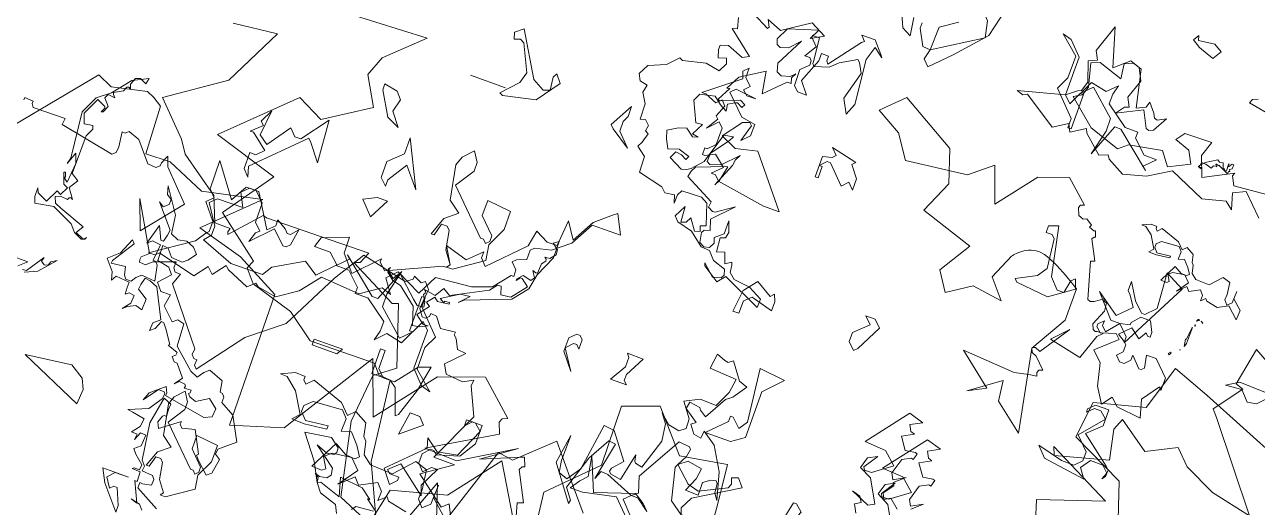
# Model space of a CAD drawing. Header units: metres. Extents: x -71 to 881, y -503 to 661.
# Drawn here: x 266.19 to 273.59, y 244.2 to 247.1 of the extents above; entities that cross this region are included whole.
import ezdxf

# ---------------------------------------------------------------- set-up
doc = ezdxf.new("R2010")
doc.units = ezdxf.units.M
doc.layers.add('ARBRE', color=100, linetype='Continuous', lineweight=13, true_color=0x00ff3f)

# ---------------------------------------------------------------- blocks, each defined once
blk = doc.blocks.new('WMF2', base_point=(0, 0.01))
at = {"color": 251, "lineweight": 0, "true_color": 0x636466}
for points in [[(81.23, -212.64), (86.45, -202.37), (92.4, -197.64), (98.49, -189.57), (98.99, -190.16), (98.92, -191.16), (99.46, -191.2), (99.98, -191.79), (99.88, -192.88), (107.36, -202.17), (106.64, -204.2), (107.63, -204.27), (108.14, -204.87), (108.06, -205.98), (111.91, -204.61), (112.96, -203.7), (114.06, -203.79), (114.16, -204.2), (114.12, -204.74), (112.93, -205.76), (117.77, -214.23), (115.81, -208.91), (110.13, -215.92), (115.04, -221.02), (115.66, -222.79), (116.35, -221.31), (116.39, -220.76), (116.99, -220.25), (118.51, -220.38), (121.42, -223.82), (123.45, -224.55), (124.06, -224.04), (124.6, -224.1), (124.28, -221.43), (124.37, -220.32), (124.97, -219.82), (134.84, -221.76), (134.73, -222.86), (140.59, -222.8), (140.98, -223.38), (140.96, -223.82), (142.59, -223.95), (142.62, -223.52)], [(202.88, -101.16), (188.84, -101.73), (195.03, -95.86), (196.4, -92.3), (193.55, -87.25), (201.48, -82.18), (206.17, -84.52), (217.5, -73.62), (205.76, -70.03), (212.07, -61.12), (204.08, -54.99), (204.77, -53.52), (202.84, -51.25), (195.1, -48.95), (190.12, -45.33), (178.29, -45.44), (176.89, -43.78), (174.7, -43.59), (173.01, -29.2), (166.39, -14.78), (160.89, -29.58), (158.19, -21.39), (152.68, -38.14), (149.95, -37.75), (143.85, -43.43), (139.57, -38.33), (135.29, -33.25)], [(45.91, -59.56), (49.4, -70.11), (59.14, -74.81), (58.34, -81.44), (49.36, -83.76), (46.84, -91.88), (40.14, -89.34), (24.4, -82.93)], [(46.41, -176.96), (49.12, -182.48), (50.2, -181.46), (55.69, -185.68), (50.55, -189.17), (54.41, -189.22), (50.23, -198.2), (52.48, -203.12), (52.39, -204.21), (54.12, -203.26), (57.28, -203.53), (58.15, -205.15), (55.25, -208.11), (56.89, -208.24), (57.74, -209.97), (58.25, -210.45), (58.2, -211), (60.88, -210.67), (62.28, -212.43), (63.37, -212.54), (63.42, -211.98), (64, -211.48), (64.56, -211.53), (65.45, -212.71), (65.14, -216.33), (66.13, -217.51), (66.73, -217.02), (68.24, -217.69), (68.28, -217.15), (69.45, -216.26), (77.76, -218.17), (81.23, -212.64), (81.23, -212.64)], [(221.47, -92.77), (213.62, -93.64), (218.84, -83.17), (228.67, -76.4), (223.08, -70.7), (221.59, -68.47), (214.46, -63.39), (212.7, -59.01), (209.83, -58.98), (210.04, -58.28), (209.88, -57.88), (205.22, -63.07), (204.55, -62.86), (196.2, -62.98), (185.71, -63.11), (186.56, -61.11), (187.58, -60.7), (178.92, -56.25), (177.9, -56.66), (174.32, -45.95), (177.81, -43.34), (178.67, -34.61), (175.87, -21.54), (169.72, -18.91), (168.26, -25.61), (158.55, -28.14), (151.66, -37.02), (141.23, -19.49), (142.97, -34.33), (135.13, -42.17), (135.3, -53.01), (129.01, -55.27), (122.91, -48.29), (114.53, -49.68), (113.77, -42.55), (112.45, -25.61)], [(58.37, -50.92), (61.87, -62.25), (50.47, -66), (62.16, -71.92), (61.59, -70.48), (52.23, -72.98), (53.36, -78.3), (52.54, -80.39), (46.99, -76.49), (41.75, -79.1), (39.13, -76.49), (33.51, -73.76), (26.05, -72.12), (37.25, -86.3), (38.33, -87.51), (34.61, -92.45), (35.99, -92.94), (34.69, -99.75), (29.28, -96.73)], [(40.51, -137.9), (50.45, -139.73), (50.16, -140.44), (49.24, -140.81)], [(35.32, -176.96), (38.04, -186.65), (37.02, -187.05), (39.7, -192.27), (39.35, -192.88), (38.94, -193.04), (39.56, -194.57), (39.97, -194.4), (46.81, -191.62), (41.05, -195.63), (50.47, -189.97), (56.38, -190.15), (44.99, -196.88), (45.76, -198.84), (45.47, -199.54), (44.55, -199.92), (50.64, -205.39), (58.51, -202.62), (66.66, -192.17), (70.16, -201.76), (80.62, -185.19), (89.7, -182.43), (90.01, -206.45), (97.85, -210.62), (106.23, -212.96), (97.57, -221.28), (108.11, -219.06), (114.95, -222), (119.42, -221.88), (119.84, -230.55), (121.43, -231.58), (122.86, -232.19), (129.04, -230.77), (131.8, -232.03), (142.53, -219.05)], [(169.87, -28.84), (169.25, -28.23), (167.56, -28.23), (167.56, -27.6), (168.66, -26.5), (170.48, -28.84), (164.64, -34.67), (165.12, -36.39), (162.8, -34.67), (159.28, -35.28), (156.97, -40.52), (158.19, -41.62), (158.8, -41.62), (159.88, -40.52), (159.88, -41.62), (156.97, -41.62), (156.97, -38.21), (158.8, -35.28), (162.8, -34.07), (163.41, -34.67), (164.03, -34.67), (165.12, -33.45), (165.12, -31.75), (164.03, -30.53), (162.8, -31.75), (161.71, -31.75), (163.41, -28.23), (162.8, -26.5), (168.04, -30.53), (169.87, -28.84), (169.87, -28.84)], [(127.86, -39.54), (126.03, -38.33), (124.94, -37.24), (127.24, -38.94), (128.46, -38.94), (129.55, -37.85), (127.24, -35.41), (127.24, -31.39), (128.46, -32.48), (131.38, -31.39), (127.86, -34.91), (130.76, -37.85), (136.62, -36.62), (138.93, -36.62), (137.71, -38.33), (136.62, -39.54), (137.23, -43.08), (134.79, -37.24), (127.86, -39.54), (127.86, -39.54)], [(120.42, -66.45), (119.65, -67.04), (117.45, -64.06), (115.93, -63.49), (117.61, -61.04), (118.69, -60.22), (120.94, -56.22), (122.15, -57.02), (122.44, -57.42), (124.35, -57.69), (124.6, -56.41), (122.13, -54.73), (122.91, -54.15), (121.8, -52.67), (120.44, -52.47), (120.32, -53.77), (117.85, -52.09), (115.45, -48.04), (114.13, -43.19), (114.93, -44.29), (115.11, -45.98), (115.4, -46.38), (116.35, -46.16), (117.52, -45.28), (117.5, -42.97), (119.86, -43.05), (118.8, -45.54), (118.53, -47.44), (121.17, -47.9), (122.64, -46.8), (121.69, -48.6), (121.49, -49.97), (121.78, -50.35), (123.77, -50.57), (128.28, -42.59), (127.38, -39.75), (128.46, -38.94), (133.52, -40.99), (134.82, -41.11), (135.39, -39.6), (134.06, -46.44), (135.36, -46.55), (137.61, -42.55), (139.52, -36.52), (138.12, -34.62), (138.22, -33.95), (142.72, -39.97), (141.89, -45.21), (141.95, -40.55), (141.61, -38.48), (139.96, -37.89), (138.27, -40.36), (137.04, -48.82), (135.07, -48.6), (131.68, -44.07), (133.27, -42.27), (133.42, -41.67), (133.14, -41.28), (131.16, -40.93), (130.09, -45.87), (129.9, -44.79), (129.67, -44.48), (128.38, -44.23), (126.63, -49.66), (127.08, -52.73), (128.25, -54.29), (126.47, -52.71), (124.5, -52.36), (123.39, -53.17), (123.49, -54.92), (125.42, -57.49), (122.86, -58.8), (119.88, -58.72), (118.5, -61.58), (118.12, -64.16), (123.08, -64.47), (122.69, -67.2), (121.11, -66.56), (120.42, -66.45), (120.42, -66.45)], [(122.64, -46.8), (119.8, -44.2), (117.78, -43.62), (113.05, -45.94), (112.69, -46.71), (113.05, -47.75), (111.9, -48.16), (110.76, -46.76), (118.41, -42.1), (119.56, -39.88), (119.15, -38.74), (116.82, -39.05), (116.04, -38.68), (117.45, -37.54), (121.56, -40.46), (122.95, -46.17), (122.64, -46.8), (122.64, -46.8)], [(174.7, -43.59), (178.13, -43.59), (178.13, -48.16), (177.26, -48.16), (177.26, -44.83), (176.02, -43.59), (173.91, -43.59), (170.9, -47.37), (168.8, -48.16), (169.68, -43.59), (171.36, -38.49), (171.81, -38.05), (173.47, -42.7), (174.7, -43.59), (174.7, -43.59)], [(99.65, -46.23), (100.87, -43.31), (100.87, -42.08), (102.57, -42.08), (101.47, -47.33), (100.87, -47.33), (99.65, -46.23), (99.65, -46.23)], [(82.59, -63.67), (82.02, -62.61), (81.29, -62.4), (83.29, -61.31), (81.8, -59.17), (80.03, -59.45), (79.63, -59.31), (79.98, -58.16), (80.39, -58.29), (81.86, -57.49), (82.69, -54.71), (82.12, -53.66), (80.09, -54.82), (81.89, -53.24)], [(83.64, -48.6), (85.9, -52.66), (88.14, -53.77), (87.55, -55.72), (85.96, -56.58), (87.61, -54.06), (87.34, -53.53), (86.07, -53.59), (82.77, -55.98), (85.1, -58.01), (88.93, -58.28), (83.26, -65.56), (80.58, -64.76), (82.59, -63.67), (82.59, -63.67)], [(87.01, -67), (86.45, -65.93), (85.72, -65.71), (87.73, -64.61), (86.24, -62.48), (84.47, -62.76), (84.07, -62.63), (84.4, -61.49), (84.81, -61.62), (86.3, -60.82), (87.13, -58.03), (86.56, -56.98), (84.52, -58.13), (86.33, -56.54), (86.04, -56.01), (87.37, -54.28), (86.87, -53.24), (85.82, -53.82), (84.11, -52.42)], [(90.64, -49.3), (91.42, -50.77), (90.37, -51.37), (90.96, -52.33), (92.52, -52.8), (89.13, -51.34), (88.07, -51.91), (90.31, -55.97), (92.58, -57.08), (91.99, -59.05), (90.39, -59.91), (92.05, -57.37), (91.75, -56.85), (90.49, -56.9), (87.19, -59.31), (89.51, -61.33), (93.35, -61.59), (87.7, -68.89), (85.01, -68.09), (87.01, -67), (87.01, -67)], [(220.57, -50.22), (221.79, -50.2), (214.78, -54.92), (213.59, -56.76), (213.1, -57.26), (213.13, -59.1), (215.47, -61.97), (214.27, -63.08), (215.5, -64.29), (215.56, -69.52), (211.34, -63.72), (209.67, -66.67), (207.37, -66.7), (203.77, -60.91), (202.56, -62.13), (202.58, -63.23), (200.85, -62.15), (200.24, -61.55), (199.64, -61.56), (198.56, -62.79), (199.01, -59.87), (199.61, -59.26), (200.21, -59.24), (202.55, -61.52), (206.05, -57.94), (205.47, -59.78), (204.85, -60.28), (206.1, -61.48), (206.14, -65.01), (207.85, -66.7), (209.07, -66.69), (210.27, -65.56), (209.03, -63.15), (213.66, -63.1), (214.86, -61.99), (212.51, -58.47), (212.49, -56.77), (213.57, -55.55), (207.7, -53.3), (201.85, -53.37), (200.78, -55.09), (195.57, -58.07), (193.11, -56.39), (190.24, -59.36), (192.08, -61.04), (195, -61.01), (194.41, -62.83), (189.81, -64.59), (189.77, -61.68), (187.3, -58.79), (183.33, -62.96), (183.33, -62.37), (182.1, -61.15), (172.77, -65.4), (172.29, -65.4), (171.68, -66.02), (173.43, -68.94), (169.39, -67.77), (166.98, -70.11), (166.96, -69.01), (165.85, -67.81), (160.08, -73.71), (159.5, -76.65), (157.18, -75.46), (155.35, -75.48), (154.92, -80.22), (153.06, -77.33), (150.8, -81.38), (147.91, -83.85), (147.29, -84.34), (145.55, -80.94), (150.8, -80.88), (153.05, -76.72), (155.95, -74.38), (158.86, -73.73), (159.47, -73.11), (159.44, -71.4), (161.14, -70.78), (161.73, -70.16), (160.64, -69.08), (160.62, -67.87), (161.11, -67.86), (163.5, -64.91), (166.9, -63.65), (173.36, -63.08), (175.14, -59.53), (179.8, -61.8), (181.48, -60.07), (179.75, -57.65), (181.46, -58.23), (184.95, -55.88), (192.02, -56.41), (194.9, -52.85), (198.42, -50.48), (201.82, -51.06), (202.43, -51.55), (203.66, -50.42), (207.69, -52.09), (208.3, -52.68), (210.1, -50.35), (211.21, -51.44), (213, -49.09), (219.97, -50.84), (220.57, -50.22), (220.57, -50.22)], [(113.17, -63.62), (113.17, -55.18), (115.36, -53.65), (120.07, -53.65), (116.91, -56.82), (116.91, -57.81), (116.37, -57.81), (114.82, -56.28), (113.72, -57.81), (114.82, -67.35), (110.12, -66.81), (113.17, -63.62), (113.17, -63.62)], [(147.98, -61.05), (146.87, -62.15), (146.26, -62.15), (145.66, -61.53), (145.66, -59.83), (146.26, -60.44), (146.87, -60.44), (147.98, -59.23), (145.66, -55.68), (147.98, -58.61), (147.98, -61.05), (147.98, -61.05)], [(156.89, -69.51), (157.43, -66.75), (159.56, -64.03), (167.3, -61.05), (168.14, -60.32), (166.54, -62.02), (168.32, -61.8), (171.36, -59.94), (170.42, -59.42), (170.47, -59.72), (169.59, -59.84), (169.56, -59.52), (171.59, -59.29), (172.31, -59.83), (173.34, -58.5), (172.64, -57.96), (174.22, -55.94), (172.57, -54.64), (171.71, -54.74), (173.12, -54.01), (174.29, -53.87), (175.3, -57.08), (178.61, -59.71), (180.18, -60.09), (181.49, -61.11), (181.56, -61.74), (181.3, -62.07), (181.53, -61.43), (180.22, -60.39), (179.42, -61.68), (175.68, -58.22), (174.72, -57.4), (173.53, -57.53), (173.65, -58.47), (174.34, -59.58), (174.13, -59.93), (174.18, -60.23), (174.45, -60.45), (172.34, -60.13), (171.33, -61.75), (169.98, -60.98), (163.78, -64.16), (162.73, -65.48), (162.11, -65.55), (161.63, -64.1), (159.84, -64.31), (157.76, -66.95), (159.09, -68.05), (159.4, -68.02), (159.94, -67.33), (159.98, -67.64), (159.15, -68.6), (157.6, -68.22), (157.12, -68.85), (157.81, -69.96), (157.22, -69.78), (156.92, -69.81), (156.81, -71.58), (156.27, -72.27), (156.3, -72.59), (156.65, -72.85), (155.79, -72.95), (154.94, -73.93), (155.05, -74.81), (156.1, -75.62), (155.22, -76.3), (155.18, -73.27), (156.89, -69.51), (156.89, -69.51)], [(136.37, -58.45), (136.37, -57.37), (135.76, -56.76), (138.68, -56.76), (136.98, -59.69), (136.98, -61.39), (137.47, -62), (134.54, -62), (136.37, -58.45), (136.37, -58.45)], [(171.68, -66.02), (173.31, -68.24), (173.88, -71.59), (174.47, -72.18), (175.5, -72.18), (176.09, -69.97), (176.66, -69.97), (175.5, -73.22), (173.31, -74.97), (175.5, -76.59), (176.66, -82.74), (176.09, -84.36), (174.47, -86.09), (173.31, -84.36), (173.31, -82.74), (175.5, -79.36), (168.32, -72.18), (167.74, -72.18), (167.15, -71.59), (166.58, -72.18), (166.58, -73.22), (169.36, -76), (169.36, -78.78), (164.96, -78.33), (164.96, -74.97), (166.58, -71.59), (166.11, -68.82), (171.09, -65.45), (172.15, -65.45), (171.68, -66.02), (171.68, -66.02)], [(64.7, -71.27), (60.09, -70.06), (57.77, -70.06), (56.55, -71.27), (56.55, -72.98), (58.86, -75.3), (55.34, -79.44), (56.55, -80.53), (57.77, -80.53), (58.86, -79.44), (58.86, -80.05), (57.77, -81.14), (55.34, -81.14), (55.34, -78.22), (57.77, -75.92), (52.42, -71.77), (51.91, -71.27), (51.91, -70.06), (52.42, -69.46), (51.91, -70.67), (53.02, -71.77), (55.34, -71.77), (56.55, -70.06), (55.34, -68.37), (63.01, -69.46), (64.7, -71.27), (64.7, -71.27)], [(211.1, -72.56), (210.01, -72.56), (208.8, -73.77), (211.73, -76.09), (212.35, -76.09), (210.51, -77.8), (211.1, -78.4), (210.01, -80.71), (210.51, -76.09), (208.8, -74.88), (205.88, -79.01), (204.66, -77.8), (203.56, -77.8), (200.04, -82.55), (199.42, -74.88), (201.73, -77.8), (202.34, -78.4), (210.51, -70.25), (210.01, -68.43), (211.1, -69.64), (211.1, -72.56), (211.1, -72.56)], [(187.57, -69.19), (189.89, -71.62), (187.57, -72.72), (185.74, -72.72), (187.57, -69.19), (187.57, -69.19)], [(68.73, -71.99), (73.89, -76.06), (74.34, -79.76), (79.68, -75.87), (76.6, -77.49), (82.66, -82.33), (73, -81.67), (70.51, -82.25), (69.1, -82.43), (69.35, -83.04), (69.14, -83.51), (68.47, -83.79), (70.41, -85.67), (71.27, -86.04), (71.55, -86.71), (71.33, -86.9), (71, -87.03), (70.05, -86.62), (66.45, -92.02), (69.04, -89.28), (63.17, -87.99), (61.62, -92.45), (60.75, -93.34), (61.84, -93.29), (62.18, -93.16), (62.64, -93.37), (63.02, -94.3), (61.86, -97.06), (62.03, -98.49), (62.51, -98.7), (62.64, -99.03), (64.13, -98.04), (64.8, -97.78), (65.29, -97.98), (67.08, -104.41), (66.4, -104.68), (68.19, -108.14), (67.94, -108.55), (67.68, -108.66), (68.1, -109.68), (68.37, -109.56), (69.29, -109.9), (69.08, -110.38), (70.18, -111.12), (70.78, -110.87), (71.7, -111.21), (72.22, -112.5), (72.02, -112.99), (71.4, -113.23), (75.46, -116.88), (80.69, -115.04), (86.12, -108.09), (88.43, -114.47), (92.34, -111.31), (103.35, -109.97), (106.1, -114.07), (110.61, -116.64), (106.84, -120.37), (96.77, -114.54), (94.84, -108.74), (97.41, -102.93), (91.6, -101), (87.74, -99.72), (91.28, -94.1), (89.03, -90.71), (84.85, -93.45), (79.38, -92.64), (82.27, -96.02), (80.34, -100.54), (80.31, -100.55), (80.25, -100.64), (80.17, -100.76), (80.05, -100.9), (79.89, -101.09), (79.68, -101.28), (79.47, -101.5), (79.2, -101.73), (78.93, -101.95), (78.6, -102.17), (78.25, -102.36), (77.89, -102.55), (77.49, -102.7), (77.07, -102.81), (76.62, -102.9), (76.15, -102.93), (75.62, -102.89), (75.04, -102.76), (74.41, -102.57), (73.74, -102.32), (73.05, -102.03), (72.35, -101.7), (71.67, -101.35), (70.98, -101), (70.34, -100.64), (69.73, -100.29), (69.19, -99.97), (68.7, -99.67), (68.31, -99.43), (68.02, -99.24), (67.83, -99.11), (67.77, -99.08), (67.77, -93.28), (71.55, -86.71), (68.73, -71.99), (68.73, -71.99)], [(184.65, -79.77), (186.95, -76.25), (186.95, -75.04), (188.18, -76.25), (188.18, -79.17), (185.74, -81.48), (185.74, -84.42), (181.72, -76.25), (184.65, -79.77), (184.65, -79.77)], [(110.5, -210.3), (109.11, -209.66), (107.56, -210.01), (106.1, -209.43), (105.21, -208.37), (106.3, -206.96), (107.08, -206.3), (109.11, -206.4), (110.23, -207.75), (111.21, -207.86), (111.17, -205.1), (108.98, -204.68), (108.09, -203.61), (109.95, -201.54), (108.82, -200.21), (107.05, -200.28), (107.47, -198.09), (105.17, -195.92), (104.39, -196.59), (103.18, -196.28), (102.97, -192.24), (99.24, -188.97), (97.85, -188.34), (97.03, -189.52), (96.18, -190.24), (93.53, -189.23), (93.18, -187.24), (92.71, -187.16), (92.29, -186.66), (92.32, -185.67), (89.73, -184.22), (87.53, -180.05), (90.18, -177.78), (90.31, -176.8), (89.34, -176.22), (89.8, -173.49), (90.58, -172.83), (92.72, -174.77), (93.38, -175.55), (93.1, -175.8), (95.08, -179.67), (97.34, -179.08), (97.82, -179.64), (97.78, -180.15), (101.14, -177.68), (101.63, -178.7), (101.22, -179.9), (100.95, -180.15), (100.54, -180.1), (100.64, -181.36), (100.55, -182.4), (102.01, -182.98), (102.92, -178.07), (101.94, -171.52), (101.24, -170.69), (101.31, -169.75), (99.34, -169.6), (98.87, -169.05), (98.94, -168.01), (100.49, -167.68), (101, -167.72), (101.03, -166.73), (96.75, -164.41)], [(102.79, -135.77), (105.69, -133.77), (105.82, -129.54), (107.25, -129.65), (108.74, -132.52), (108.73, -133.49)], [(110.39, -133.89), (109.93, -130.65), (111.62, -131.51), (112.63, -133.81)], [(139.13, -123.53), (138.58, -121.59), (139.52, -121.34), (135.03, -117.8), (136.15, -117.21), (139.1, -118.34), (140.49, -117.9), (140.5, -117.08), (140.06, -115.71), (138.68, -116.15), (138.33, -115.23), (139.13, -113.66), (141.69, -114.16), (145.74, -113.14), (146.33, -113.43), (148.12, -111.55), (151.13, -110.32), (152.08, -108.49), (151.44, -107.36), (150.04, -107.03), (150.34, -105.65), (149.29, -103.85), (149.18, -101.08), (148.29, -101.35), (147.47, -100.54), (147.61, -99.46), (147.03, -99.16), (147.51, -97.44), (147.99, -96.52), (146.26, -95.22), (146.17, -92.39), (141.64, -91.28), (140.84, -90.46), (139.13, -90.72), (138.69, -89.34), (138.63, -90.88), (138.17, -91.79), (134.57, -91.91), (133.35, -91.28), (132.09, -87.5), (133.07, -87.18), (132.73, -86.26), (133.71, -85.95), (135.09, -87.89), (135.6, -86.91), (136.47, -86.63), (136.66, -89.45), (137.77, -87.31), (136.97, -86.47), (134.21, -85.79), (131.7, -83.77), (130.11, -83.69), (128.85, -82.3), (126.54, -81.5), (126.24, -80.52), (126.57, -79.87), (128, -79.47), (130.14, -81.38), (129.97, -80.9), (127.04, -78.97), (125.91, -80.36), (118.92, -77.16), (118.88, -78.69), (121.4, -80.01), (124.34, -80.36), (125.43, -81.26), (125.58, -82.58), (125.74, -83.07), (126.83, -82.4), (127.49, -84.3), (128.86, -83.86), (129.13, -86.37), (128.24, -86.66), (128, -87.76), (128.66, -89.67), (128.66, -87.28), (130.11, -86.07), (129.76, -85.15), (130.27, -84.17), (131.22, -83.92), (132.14, -84.39), (132.47, -86.12), (132.16, -86.71), (131.17, -87.01), (131.77, -88.88), (128.43, -92.34), (131.45, -90.3), (131.93, -90.21), (132.84, -90.68), (132.69, -91.75), (138.01, -94.49), (137.8, -95.54), (137.29, -96.51), (132.41, -98.35), (132.02, -98.48), (132.65, -95.66), (133.11, -94.75), (131.35, -98.96), (131.2, -100.04), (130.7, -101), (133.23, -98.36), (135.1, -97.76), (135.74, -98.1), (135.68, -99.63), (133.33, -102.77), (132.87, -103.68), (134.56, -103.4), (136.24, -97.94), (137.95, -96.02), (138.58, -95.62), (139.55, -95.29), (142.04, -96.56), (141.41, -97.82), (140.33, -97.67), (139.33, -97.16), (139.01, -97.82), (141.07, -98.46), (142.94, -97.86), (143.7, -99.41), (144.2, -100.81), (142.43, -101.88), (141.01, -102.38), (139.61, -101.25), (138.63, -101.56), (139.77, -101.73), (138.66, -103.88), (139.89, -103.76), (141.57, -107.36), (140.9, -108.66), (138.27, -109.27), (136.88, -108.14), (135.58, -107.47), (135.77, -108.71), (134.62, -109.36), (134.22, -109.47), (133.26, -108.98), (132.92, -109.62), (133.89, -110.13), (137.3, -108.77), (137.63, -108.93), (136.36, -111.4), (136.84, -111.24), (135.54, -113.78), (131.42, -116.34), (130.72, -112.44), (127.35, -115.8), (126.6, -115.82), (126.85, -116.77), (126.37, -117.68), (127.17, -116.93), (128.65, -116.47), (129.55, -116.93), (129.96, -118.38), (127.38, -123.37), (129.16, -121.51), (130.54, -121.07), (131.19, -121.4), (131.54, -122.32), (130.4, -124.53), (125.18, -126.19), (126.16, -124.31), (123.96, -125.55), (126.75, -127), (131.48, -123.86), (134.15, -124.91), (133.52, -123.75), (133.68, -123.43), (136.79, -125.04)], [(99.06, -163.31), (99.78, -164.14), (101.47, -164.52), (100.3, -164.17), (101.94, -167.79), (101.51, -167.75), (101.59, -169.52), (103.08, -169.59), (102.8, -169.82), (101.82, -169.79), (101.75, -170.73), (103.34, -172.15), (104, -172.92), (102.95, -173.82), (102.84, -175.84), (103.82, -175.87), (104.45, -174.47), (104.32, -175.45), (105.36, -175.53), (104.26, -176.94), (104.08, -178.42), (106.33, -178.82), (107.3, -178.94), (103.92, -180.38), (102.29, -182.75), (102.16, -183.73), (102.39, -184), (103.43, -184.08), (105.34, -181.48), (104.76, -182.94), (102.36, -184.98), (101.88, -183.96), (101.97, -183.49), (94.36, -182.12), (93.06, -182.73), (92.94, -184.28), (94.55, -185.59), (96.67, -184.27), (97.88, -184.67), (98.3, -185.17), (98.08, -185.36), (98.04, -185.87), (99.3, -185.77), (99.21, -186.22), (99.44, -186.5), (100.48, -186.59), (101.25, -185.92), (100.16, -187.33), (101.95, -189.45), (102.48, -189.49), (103.14, -190.28), (102.64, -190.71), (102.6, -191.22), (104.51, -191.89), (104.23, -192.12), (105.81, -194.43), (106.51, -195.26), (106.98, -195.35), (107.6, -193.84), (108.41, -193.19), (108.29, -194.62), (107.17, -195.57), (109.76, -200.75), (111.21, -201.34), (112.19, -201.47), (112.55, -200.2), (112.63, -199.28), (110.76, -198.09), (110.9, -196.12), (112.13, -196.43), (113.42, -195.8), (114.19, -195.14), (113.09, -196.56), (112.98, -198.01), (113.96, -198.14), (114.51, -197.67), (114.61, -198.91), (114.58, -199.9), (117.07, -200.09), (117.61, -199.16), (118.02, -200.63), (119.62, -202.52), (117.74, -204.14), (116.53, -207), (116.04, -206.45), (118.58, -202.45), (118.63, -201.93), (116.12, -202.24), (115.77, -200.72), (115.3, -200.17), (114.31, -200.14), (113.77, -201.07), (112.93, -201.79), (110.47, -201.58), (110.98, -204.31), (111.44, -204.87), (111.97, -204.91), (111.68, -207.85), (113.17, -208.02), (114, -207.32), (112.98, -210.96), (111.87, -208.65), (111.36, -208.61), (111.05, -209.82), (110.92, -210.8), (114.34, -214.81), (113.44, -214.21), (112.61, -214.93), (112.58, -215.91), (113.47, -216.49), (113.87, -217.98), (110.96, -213.56), (110.5, -210.3), (110.5, -210.3)], [(97.72, -81.01), (100.04, -76.4), (100.64, -75.79), (101.87, -77), (101.87, -78.71), (99.41, -81.01), (100.64, -82.24), (98.93, -82.24), (97.72, -81.01), (97.72, -81.01)], [(122.21, -79.14), (120.38, -81.45), (117.46, -79.74), (116.86, -80.36), (116.37, -79.14), (116.37, -77.44), (120.38, -78.53), (121.59, -77.44), (121.59, -75.13), (122.69, -75.13), (122.21, -79.14), (122.21, -79.14)], [(55.55, -83.45), (56.85, -81.67), (58.61, -84.37), (59.53, -88.36), (61.31, -90.12), (57.78, -93.28), (58.61, -94.11), (61.31, -93.28), (62.23, -94.11), (62.23, -94.58), (61.31, -95.5), (61.31, -94.58), (60.48, -93.73), (58.61, -95.97), (56.85, -96.33), (56.85, -96.8), (55.55, -98.2), (53.79, -98.2), (52.87, -96.33), (52.87, -95.5), (53.33, -95.5), (53.79, -95.97), (54.63, -94.58), (56.39, -95.97), (58.23, -94.11), (56.85, -93.28), (56.39, -92.81), (56.39, -91.51), (57.31, -90.59), (56.39, -89.66), (55.55, -89.66), (54.63, -90.59), (54.63, -91.51), (52.87, -89.66), (52.41, -89.66), (51.93, -90.12), (52.41, -92.34), (50.63, -92.34), (47.94, -89.66), (47.94, -87.42), (48.41, -87.89), (50.63, -84.84), (49.71, -81.67), (54.16, -82.15), (55.55, -83.45), (55.55, -83.45)], [(193.06, -90.68), (193.06, -91.77), (190.63, -91.29), (189.54, -90.08), (190.15, -87.76), (188.32, -85.45), (190.63, -86.53), (193.06, -90.68), (193.06, -90.68)], [(30.71, -93.26), (29.79, -92.67), (31.51, -90.88), (33.12, -90.61), (34.74, -92.37), (37.69, -92.07), (35.5, -93.43), (30.71, -93.26), (30.71, -93.26)], [(48.48, -94.16), (48.71, -93.73), (48.96, -93.86), (48.64, -94.24), (48.48, -94.16), (48.48, -94.16)], [(58.61, -95.97), (60.32, -95.97), (63.86, -99.98), (59.71, -97.06), (57.39, -99.38), (58.61, -101.21), (59.21, -101.81), (59.21, -103.52), (57.39, -100.59), (55.69, -98.89), (55.08, -98.89), (53.39, -100.59), (53.87, -107.05), (50.45, -105.22), (56.79, -93.05), (56.79, -94.14), (58.61, -95.97), (58.61, -95.97)], [(132.71, -95.54), (133.58, -96.42), (134.37, -96.42), (132.71, -98.1), (134.81, -99.76), (136.47, -98.97), (136.93, -98.97), (136.93, -100.2), (136.47, -100.2), (135.25, -101.44), (135.25, -104.42), (136.12, -105.31), (137.8, -103.54), (136.47, -105.66), (136.93, -106.1), (136.12, -108.22), (136.93, -109.09), (137.8, -108.22), (139.92, -109.09), (140.71, -109.09), (134.81, -113.75), (135.25, -114.99), (134.37, -115.87), (134.37, -114.12), (133.14, -112.88), (134.02, -111.98), (133.14, -111.2), (131.46, -111.2), (135.25, -111.63), (136.12, -110.76), (132.71, -107.41), (130.14, -106.98), (130.14, -104.87), (131.46, -103.54), (130.59, -106.54), (131.03, -106.98), (132.27, -106.54), (134.81, -103.19), (131.92, -101.88), (128.03, -102.76), (120.98, -94.11), (123.89, -94.11), (132.71, -95.54), (132.71, -95.54)], [(46.51, -96.62), (46.65, -96.16), (46.74, -95.97), (46.95, -97.29), (46.8, -97.34), (46.58, -99.41), (46.49, -99.57), (46.51, -96.62), (46.51, -96.62)], [(47.28, -95.16), (47.15, -95.21), (47.28, -95.16), (47.28, -95.16)], [(78.38, -97.12), (74.97, -98.96), (73.76, -100.65), (74.37, -105.9), (74.97, -106.51), (76.08, -106.51), (76.08, -107.72), (74.37, -108.33), (72.54, -99.56), (70.84, -97.73), (69.62, -97.73), (69.14, -100.05), (68.53, -100.65), (67.9, -98.96), (72.05, -96.02), (77.9, -96.64), (78.38, -97.12), (78.38, -97.12)], [(151.83, -99.7), (151.83, -97.88), (149.53, -95.56), (153.05, -97.88), (153.66, -98.49), (151.35, -102.62), (151.35, -100.8), (151.83, -99.7), (151.83, -99.7)], [(173.74, -97.12), (171.08, -99.94), (170.47, -101.94), (172.73, -106.71), (173.49, -107.11), (174.53, -106.76), (174.92, -107.91), (173.5, -109.02), (168.96, -101.3), (166.77, -100.11), (165.62, -100.49), (165.9, -102.84), (165.52, -103.6), (164.39, -102.19), (167.39, -98.11), (173.12, -96.81), (173.74, -97.12), (173.74, -97.12)], [(173.09, -98.24), (179.55, -98.24), (173.09, -98.24), (173.09, -98.24)], [(45.08, -100.81), (45.46, -101.12), (45.03, -100.9), (45.08, -100.81), (45.08, -100.81)], [(46.06, -100), (46.17, -99.95), (46.26, -100.23), (46.22, -100.08), (46.06, -100), (46.06, -100)], [(45.94, -101.27), (45.76, -101.16), (46.23, -100.87), (46.06, -101.21), (45.94, -101.27), (45.94, -101.27)], [(111.88, -106.14), (110.25, -104.06), (110.25, -101.98), (111.34, -103.08), (112.32, -101.98), (115.5, -105.17), (116.06, -105.17), (117.15, -104.06), (116.61, -104.06), (116.61, -101.98), (117.15, -101.98), (117.15, -105.71), (115.5, -106.14), (114.95, -106.7), (116.06, -107.79), (111.34, -106.7), (111.88, -106.14), (111.88, -106.14)], [(41.84, -105.25), (43.62, -104.29), (45.73, -104.74), (46.01, -105.12), (46.77, -104.41), (46.73, -105.44), (47.43, -106.2), (49.22, -105.25), (49.85, -105.94), (51.28, -104.6), (49.82, -106.67), (50.87, -107.74), (52.95, -107.44), (53.69, -106.82), (53.01, -105.71), (53.39, -105.43), (54.48, -105.47), (52.9, -108.54), (51.53, -107.75), (50.51, -107.72), (50.13, -108.07), (50.82, -109.11), (51.79, -110.25), (52.85, -109.93), (52.79, -111.31), (53.49, -112.07), (56.63, -111.82), (57.39, -111.12), (57.42, -110.48), (56.72, -109.72), (54.29, -109.98), (54.31, -109.62), (56.73, -109.36), (58.12, -109.4), (57.43, -110.12), (58.73, -112.28), (60.09, -113.37), (60.82, -113.4), (59.39, -114.07), (58.29, -114.03), (58.31, -113.66), (57.96, -113.28), (57.27, -113.98), (53.82, -112.76), (52.77, -111.68), (52.09, -112.38), (50.71, -111.59), (50.41, -110.19), (50.06, -109.81), (49.75, -108.42), (48.76, -107.65), (46.27, -107.55), (44.45, -109.59), (43.06, -109.17), (42.78, -107.03), (42.83, -106.03), (42.2, -105.27), (41.44, -105.97), (41.35, -108.07), (41.41, -106.7), (39.72, -105.17), (39.79, -103.4), (41.84, -105.25), (41.84, -105.25)], [(41.84, -105.25), (41.63, -105.03), (41.84, -105.25), (41.84, -105.25)], [(115.75, -121.61), (116.64, -123.29), (117.08, -123.72), (119.97, -122.05), (121.3, -120.73), (123.86, -119.93), (125.08, -116.95), (123.4, -114.83), (125.08, -114.83), (125.96, -115.71), (125.96, -118.61), (124.64, -119.93), (124.64, -120.73), (125.08, -121.17), (125.96, -121.17), (124.64, -123.29), (125.96, -124.6), (125.96, -124.95), (124.64, -124.95), (124.21, -120.73), (124.21, -120.38), (123.86, -119.93), (123.4, -121.17), (123.4, -122.5), (122.09, -122.5), (122.09, -121.61), (121.74, -121.17), (117.52, -126.7), (117.08, -127.05), (117.87, -127.93), (115.4, -127.93), (113.63, -125.83), (113.28, -125.39), (114.96, -126.7), (115.75, -124.16), (114.96, -116.16), (115.75, -114.04), (117.08, -116.51), (115.75, -121.61), (115.75, -121.61)], [(88.02, -127.64), (89.18, -128.05), (81.01, -130.16), (79.28, -131.51), (78.66, -131.81), (78.08, -133.54), (79.32, -137.06), (77.83, -137.7), (78.59, -139.25), (76.91, -144.21), (74.85, -137.35), (72.31, -139.57), (70.12, -138.82), (68.65, -132.15), (67.1, -132.91), (66.75, -133.95), (65.48, -132.37), (65.1, -131.6), (64.53, -131.41), (63.1, -132.21), (64.5, -129.59), (65.26, -129.22), (65.84, -129.4), (67.29, -132.34), (71.77, -130.12), (70.62, -131.65), (69.87, -131.93), (70.65, -133.46), (69.51, -136.82), (70.57, -138.98), (71.73, -139.36), (73.23, -138.72), (72.87, -136.03), (77.25, -137.51), (78.75, -136.87), (77.7, -132.76), (78.24, -131.16), (79.66, -130.35), (74.87, -126.28), (69.33, -124.41), (67.74, -125.68), (61.86, -126.76), (60.09, -124.38), (56.38, -126.21), (57.56, -128.41), (60.34, -129.35), (59.17, -130.88), (54.25, -131.01), (55.18, -128.25), (53.81, -124.69), (48.67, -127.32), (48.87, -126.75), (48.11, -125.21), (37.91, -126.12)], [(42.07, -121.37), (45.72, -125.04), (47.88, -123.97), (47.05, -121.13), (48.46, -122.25), (52.55, -121.18), (59.04, -124.03), (62.95, -121.62), (67.02, -120.56), (70.08, -122.22), (70.5, -122.88), (71.99, -122.24), (75.25, -125.13), (75.62, -125.9), (78.11, -124.29), (78.79, -125.68), (81.26, -124.08), (87.26, -128.05), (88.02, -127.64), (88.02, -127.64)], [(81.01, -137.11), (81.01, -130.16), (79.79, -128.95), (77.48, -133.7), (74.56, -133.08), (72.85, -134.78), (73.33, -133.08), (73.33, -131.26), (69.33, -128.34), (67, -128.34), (67, -127.23), (64.57, -124.92), (62.26, -124.92), (64.09, -123.1), (63.48, -122.5), (69.93, -127.84), (71.03, -127.84), (73.33, -122), (72.24, -126.63), (72.24, -128.95), (76.88, -133.08), (78.71, -131.26), (78.09, -131.26), (78.09, -124.92), (78.71, -124.92), (78.71, -126.63), (82.71, -130.78), (81.61, -133.08), (81.61, -137.11), (85.03, -140.02), (83.32, -139.54), (81.01, -137.11), (81.01, -137.11)], [(54.16, -127.33), (52.25, -128.51), (51.85, -128.21), (51.22, -128.34), (51.11, -128.15), (50.9, -127.48), (50.6, -127.43), (50.52, -127.17), (50.44, -127.11), (50.17, -127.21), (50.23, -128.35), (50.16, -128.51), (50.16, -128.08), (50.07, -128.03), (49.62, -128.66), (49.33, -128.62), (49.38, -127.89), (49.74, -127.62), (49.57, -127.32), (49.82, -127.23), (49.84, -126.81), (51.76, -127.71), (51.74, -127.58), (52.22, -127.74), (52.33, -127.68), (51.98, -127.29), (52.17, -127.38), (52.57, -127.26), (52.83, -126.75), (53.96, -127.11), (54.74, -127.1), (54.8, -126.57), (54.93, -126.53), (54.96, -126.46), (54.93, -126.32), (54.74, -126.22), (54.51, -126.31), (54.41, -126.05), (55.06, -126.28), (54.16, -127.33), (54.16, -127.33)], [(105.82, -129.54), (97.54, -134.76), (98.14, -137.7), (98.75, -138.3), (97.05, -140.62), (95.83, -140.62), (97.05, -135.38), (101.69, -130.15), (105.21, -126.6), (106.3, -127.7), (105.82, -129.54), (105.82, -129.54)], [(59.05, -144.81), (61.87, -145.83), (63.32, -146.72), (62.67, -147.76), (62.48, -146.91), (59.55, -147.25), (58.09, -146.36), (59.05, -144.81), (59.05, -144.81)], [(64.78, -175.83), (64.22, -176.58), (61.08, -176.8)], [(60.89, -177.07), (62.8, -178.48), (62.37, -178.54), (64.31, -180), (68.46, -180.44), (67.52, -177.18), (71.39, -178.5), (71.97, -178.23), (72.13, -179.07), (72.84, -179.59), (71.95, -179.32), (70.65, -179.51), (70.12, -180.21), (70.34, -181.46), (74.19, -184.37), (72.12, -183.59), (70.89, -183.77), (70.51, -184.27), (70.59, -185.1), (72.3, -186.38), (76.95, -185.71), (73.74, -181.48), (71.97, -178.23), (70.82, -176.69), (67.68, -175.65), (66.98, -174.25)], [(105.63, -167.93), (106.73, -166.71), (105.63, -165.01), (105.03, -165.6), (104.42, -165.6), (103.21, -162.7), (103.21, -161.47), (106.73, -165.6), (107.95, -167.93), (103.21, -167.93), (105.63, -167.93), (105.63, -167.93)], [(96.52, -167.41), (97.97, -169.37), (98.48, -172.36), (98.99, -172.89), (99.94, -172.89), (100.46, -170.92), (100.97, -170.92), (99.94, -173.81), (97.97, -175.37), (99.94, -176.82), (100.97, -182.31), (100.46, -183.77), (98.99, -185.32), (97.97, -183.77), (97.97, -182.31), (99.94, -179.3), (93.53, -172.89), (93, -172.89), (92.49, -172.36), (91.96, -172.89), (91.96, -173.81), (94.45, -176.31), (94.45, -178.79), (90.5, -178.38), (90.5, -175.37), (91.96, -172.36), (91.54, -169.88), (96, -166.89), (96.93, -166.89), (96.52, -167.41), (96.52, -167.41)], [(135.1, -197.22), (132.37, -197.2), (133.77, -195.99)], [(132.79, -195.64), (132.09, -195.74), (129.95, -198.9), (130.18, -198.17), (129.52, -197.73), (128.84, -197.89), (128.6, -198.62), (127.64, -199.19), (130.16, -196.3), (132.35, -195.35)], [(55.75, -178.63), (59.24, -179.37), (59.71, -180), (60.98, -178.83), (60.92, -180.53), (62.07, -181.8), (65.07, -180.21), (66.12, -181.35), (68.53, -179.14), (66.06, -182.57), (67.81, -184.35), (71.26, -183.89), (72.51, -182.83), (71.38, -180.95), (72, -180.48), (73.83, -180.56), (71.19, -185.7), (68.92, -184.4), (67.21, -184.32), (66.57, -184.91), (67.73, -186.66), (69.36, -188.54), (71.08, -188), (71, -190.33), (72.16, -191.6), (77.42, -191.2), (78.69, -190.03), (78.74, -188.92), (77.57, -187.67), (73.52, -188.11), (73.54, -187.51), (77.6, -187.05), (79.9, -187.14), (78.75, -188.32), (80.93, -191.95), (83.16, -193.74), (84.39, -193.79), (82.02, -194.91), (80.2, -194.84), (80.22, -194.22), (79.64, -193.6), (78.5, -194.76), (72.73, -192.72), (70.97, -190.94), (69.83, -192.11), (67.56, -190.81), (67.04, -188.46), (66.45, -187.83), (65.94, -185.49), (64.29, -184.21), (60.16, -184.05), (57.09, -187.45), (54.82, -186.75), (54.35, -183.2), (54.41, -181.49), (53.37, -180.24), (52.1, -181.39), (51.95, -184.94), (52.04, -182.63), (49.22, -180.06)], [(116, -176.89), (115.75, -179.59), (116.63, -181.42), (119.11, -182.97), (127.36, -181.9), (116, -176.89), (116, -176.89)], [(59.05, -195.06), (57.96, -193.84), (61.5, -190.92), (60.89, -195.06), (59.05, -195.06), (59.05, -195.06)], [(62.92, -202.64), (62.92, -209.57), (64.13, -210.8), (66.44, -206.05), (69.38, -206.67), (71.07, -204.94), (70.59, -206.67), (70.59, -208.49), (74.6, -211.4), (76.92, -211.4), (76.92, -212.49), (79.35, -214.81), (81.66, -214.81), (79.84, -216.64), (80.44, -217.25), (73.99, -211.89), (72.89, -211.89), (70.59, -217.73), (71.68, -213.12), (71.68, -210.8), (67.05, -206.67), (65.23, -208.49), (65.83, -208.49), (65.83, -214.81), (65.23, -214.81), (65.23, -213.12), (61.21, -208.97), (62.31, -206.67), (62.31, -202.64), (58.89, -199.71), (60.6, -200.21), (62.92, -202.64), (62.92, -202.64)], [(80.95, -201.5), (75.73, -201.5), (76.34, -200.42), (80.95, -200.42), (80.95, -201.5), (80.95, -201.5)], [(128.63, -229.85), (130.85, -228.1), (132.31, -224.99), (131.45, -216.73), (131.71, -215.63), (130.94, -217.85), (130.31, -216.16), (130.6, -212.58), (131.48, -213.21), (131.19, -213.31), (131.49, -214.13), (131.79, -214.02), (131.07, -212.08), (130.28, -211.7), (130.98, -210.18), (131.77, -210.56), (132.87, -208.24), (134.78, -209.13), (135.09, -209.95), (135.09, -208.36), (134.68, -207.25), (131.36, -207.8), (127.52, -206.02), (126.48, -204.8), (124.97, -204.1), (124.38, -204.31), (124.19, -204.71), (124.67, -204.21), (126.19, -204.91), (125.4, -206.21), (130.16, -207.96), (131.33, -208.46), (131.74, -209.57), (130.87, -209.89), (129.57, -209.78), (129.36, -210.13), (129.07, -210.23), (128.75, -210.08), (129.97, -211.82), (128.98, -213.46), (130.3, -214.3), (130.27, -221.28), (129.57, -222.8), (129.78, -223.38), (131.29, -223.17), (131.93, -224.86), (130.51, -227.9), (128.94, -227.21), (128.82, -226.92), (129.2, -226.13), (128.91, -226.23), (128.41, -227.4), (129.45, -228.63), (129.11, -229.36), (127.81, -229.23), (128.24, -229.68), (128.34, -229.97), (126.82, -230.86), (126.44, -231.65), (126.15, -231.77), (125.75, -231.58), (126.06, -232.39), (125.56, -233.58), (124.75, -233.87), (123.53, -233.31), (123.33, -234.38), (126.03, -233.07), (128.63, -229.85), (128.63, -229.85)]]:
    blk.add_lwpolyline(points, dxfattribs=at)

msp = doc.modelspace()

# ---------------------------------------------------------------- block references
at = {"layer": 'ARBRE', "color": 251, "lineweight": 5, "true_color": 0x636466, "xscale": 0.03451886634015593, "yscale": 0.03451886634015593, "zscale": 0.03451886634015593, "rotation": 160.1685466476646}
for p in [(273.5444, 241.5014), (268.1938, 237.7193)]:
    msp.add_blockref('WMF2', p, dxfattribs=at)

doc.saveas('drawing.dxf')
